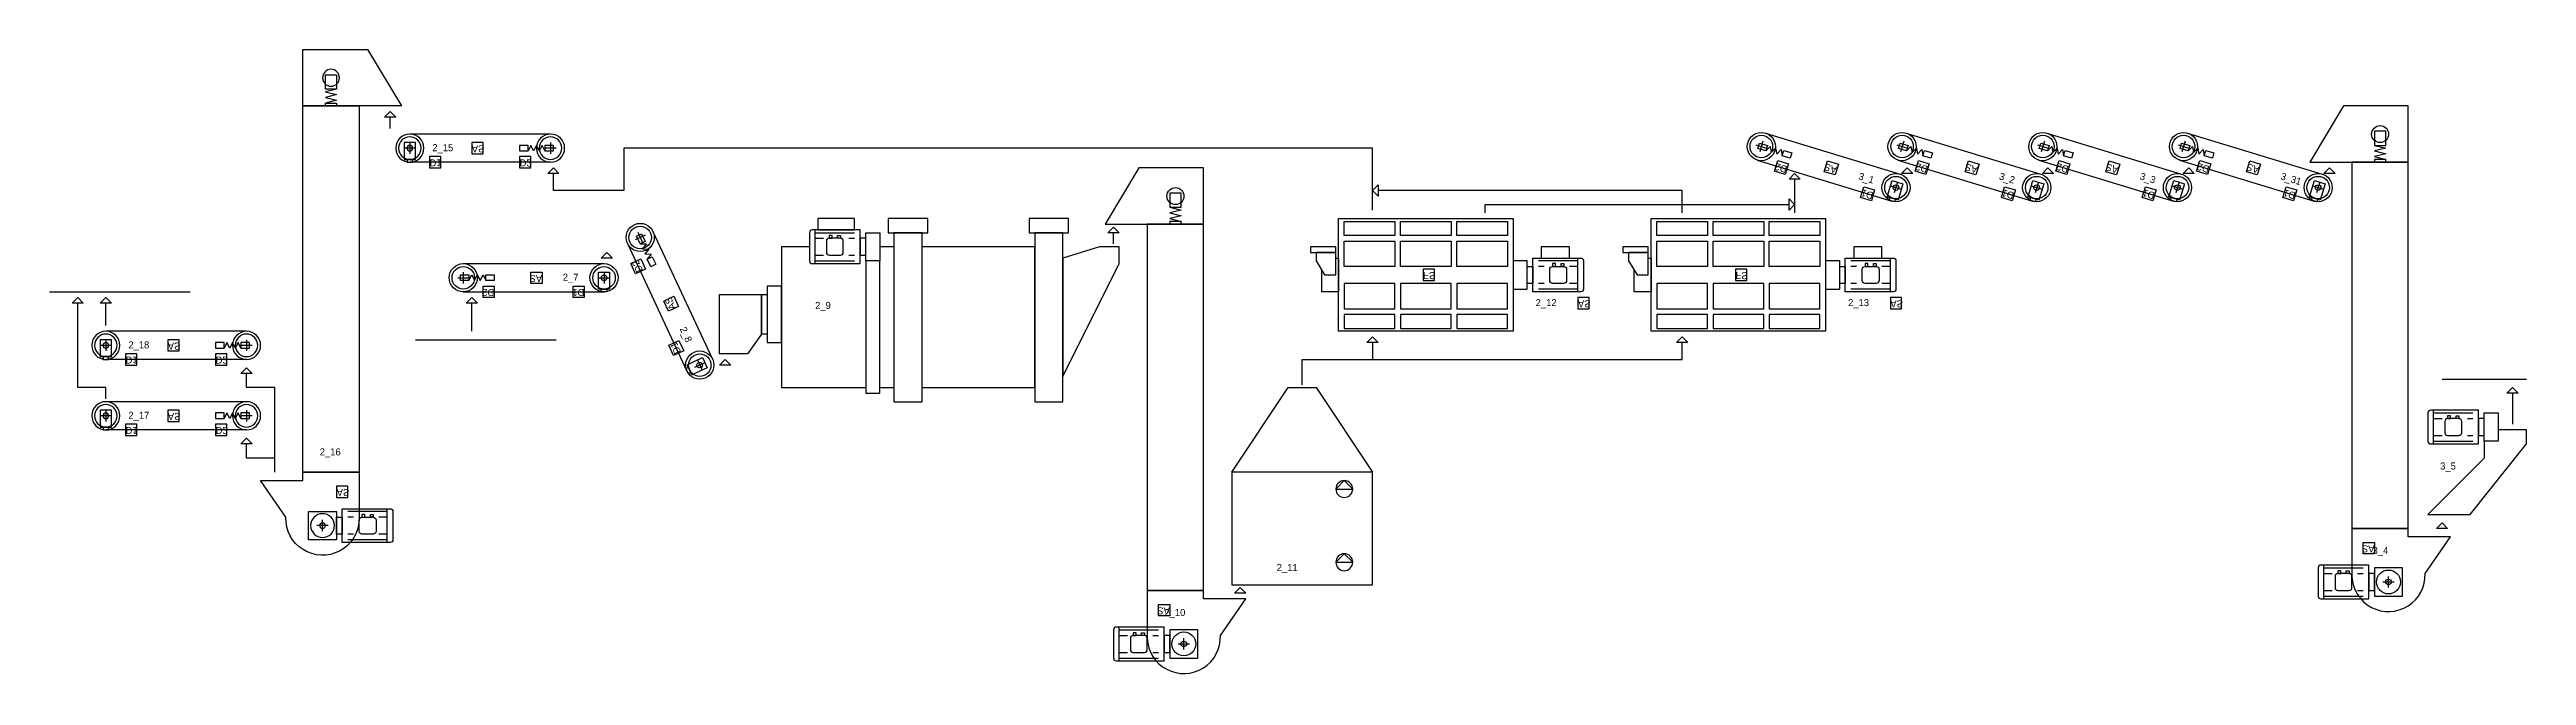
# Model space of a CAD drawing. Extents: x 10 to 890, y 28 to 250.
import ezdxf

# ---------------------------------------------------------------- set-up
doc = ezdxf.new("R2010")
doc.units = 0
doc.layers.add('СХЕМА', color=7, linetype='CONTINUOUS')
doc.styles.get("Standard").update_dxf_attribs({"font": 'txt', "height": 5})

# ---------------------------------------------------------------- blocks, each defined once
blk = doc.blocks.new('CONVEYOR_MOTOR_DRUM_SHAPE')
at = {"layer": 'СХЕМА'}
for p, q in [((2, 0), (-2, 0)), ((0, -2), (0, 2))]:
    blk.add_line(p, q, dxfattribs=at)
for points in [[(2, -2), (-2, -2), (-2, 4), (2, 4)], [(1, 4), (-1, 4), (-1, 5), (1, 5)]]:
    blk.add_lwpolyline(points, close=True, dxfattribs=at)
for radius in [5, 4, 1]:
    blk.add_circle((0, 0), radius, dxfattribs=at)
blk = doc.blocks.new('CONVEYOR_TENSION_DRUM_SHAP')
at = {"layer": 'СХЕМА'}
for p, q in [((-7, -1), (-8, 1)), ((-6, 1), (-7, -1)), ((-5, -1), (-6, 1)), ((-4, 1), (-5, -1)), ((-3, -1), (-4, 1)), ((-2, 1), (-3, -1)), ((2, 0), (-2, 0)), ((0, -2), (0, 2))]:
    blk.add_line(p, q, dxfattribs=at)
for points in [[(-8, -1), (-11, -1), (-11, 1), (-8, 1)], [(1, -1), (-2, -1), (-2, 1), (1, 1)]]:
    blk.add_lwpolyline(points, close=True, dxfattribs=at)
blk.add_circle((0, 0), 5, dxfattribs=at)
at = {"layer": 'СХЕМА', "ltscale": 100}
blk.add_circle((0, 0), 4, dxfattribs=at)
blk = doc.blocks.new('LABEL')
at = {"layer": 'СХЕМА', "color": 7, "ltscale": 100}
blk.add_lwpolyline([(0, 4), (4, 4), (4, 0), (0, 0)], close=True, dxfattribs=at)
at = {"layer": 'СХЕМА', "ltscale": 100, "flags": 4}
blk.add_attdef('text', (0, 1), '', height=2.5, dxfattribs=at)
blk = doc.blocks.new('CONVEYOR')
at = {"layer": 'СХЕМА'}
for p, q in [((50, 5), (0, 5)), ((50, -5), (0, -5))]:
    blk.add_line(p, q, dxfattribs=at)
at = {"layer": 'СХЕМА', "ltscale": 100}
for name, p in [('CONVEYOR_MOTOR_DRUM_SHAPE', (0, 0)), ('CONVEYOR_TENSION_DRUM_SHAP', (50, 0))]:
    blk.add_blockref(name, p, dxfattribs=at)
for p, values in [((7, 3), {'text': 'D1'}), ((22, -2), {'text': 'AS'}), ((39, 3), {'text': 'D2'})]:
    blk.add_blockref('LABEL', p, dxfattribs=at).add_auto_attribs(values)
at = {"layer": 'СХЕМА', "ltscale": 100, "flags": 4}
blk.add_attdef('ID', (8, -1), '', height=2.5, dxfattribs=at)
blk = doc.blocks.new('DRIVER_ANGLE_REDUCER_SHAPE')
at = {"layer": 'СХЕМА'}
for p, q in [((2, 0), (-2, 0)), ((0, 2), (0, -2)), ((23, 5), (9, 5)), ((11, 3), (9, 3)), ((23, 3), (20, 3)), ((23, 6), (23, -6)), ((11, -3), (9, -3)), ((23, -5), (9, -5)), ((23, -3), (20, -3))]:
    blk.add_line(p, q, dxfattribs=at)
for points in [[(5, 5), (-5, 5), (-5, -5), (5, -5)], [(7, 3), (5, 3), (5, -3), (7, -3)], [(14, -3), (15, -3), (15, -4), (14, -4)], [(18, -3), (17, -3), (17, -4), (18, -4)]]:
    blk.add_lwpolyline(points, close=True, dxfattribs=at)
for points in [[(7, -6), (24, -6, 0.414214), (25, -5), (25, 5, 0.414214), (24, 6), (7, 6)], [(18, -3, 0.414214), (19, -2), (19, 2, 0.414214), (18, 3), (14, 3, 0.414214), (13, 2), (13, -2, 0.414214), (14, -3)]]:
    blk.add_lwpolyline(points, format="xyb", close=True, dxfattribs=at)
for radius in [4.24, 1]:
    blk.add_circle((0, 0), radius, dxfattribs=at)
blk = doc.blocks.new('CHAIN_BREAK_SENSOR')
at = {"layer": 'СХЕМА'}
for points in [[(2, 10), (-2, 10), (-2, 9), (2, 9)], [(2, 4), (-2, 4), (-2, -1), (2, -1)]]:
    blk.add_lwpolyline(points, close=True, dxfattribs=at)
blk.add_lwpolyline([(2, 4), (-2, 5), (2, 6), (-2, 7), (2, 8), (-2, 9)], dxfattribs=at)
blk.add_circle((0, 0), 3, dxfattribs=at)
blk = doc.blocks.new('ELEVATOR_INPUT_TRAY')
at = {"layer": 'СХЕМА'}
blk.add_lwpolyline([(35, 20), (0, 20), (0, 0), (23, 0)], close=True, dxfattribs=at)
blk = doc.blocks.new('ELEVATOR')
at = {"layer": 'СХЕМА'}
blk.add_lwpolyline([(20, 150), (20, 167, 1), (-6, 166), (-15, 153), (0, 153), (0, 150)], format="xyb", close=True, dxfattribs=at)
blk.add_lwpolyline([(20, 150), (0, 150), (0, 20), (20, 20)], close=True, dxfattribs=at)
at = {"layer": 'СХЕМА', "ltscale": 100}
for name, p in [('DRIVER_ANGLE_REDUCER_SHAPE', (7, 169)), ('ELEVATOR_INPUT_TRAY', (0, 0)), ('CHAIN_BREAK_SENSOR', (10, 10))]:
    blk.add_blockref(name, p, dxfattribs=at)
blk.add_blockref('LABEL', (12, 155), dxfattribs=at).add_auto_attribs({'text': 'AS'})
at = {"layer": 'СХЕМА', "ltscale": 100, "flags": 4}
blk.add_attdef('ID', (8.666667, 140), '', height=2.5, dxfattribs=at)
blk = doc.blocks.new('MOTOR_REDUCER_SHAPE')
at = {"layer": 'СХЕМА'}
for p, q in [((-13, 1), (-27, 1)), ((-13, 2), (-13, -10)), ((-25, -1), (-27, -1)), ((-25, -7), (-27, -7)), ((-13, -1), (-16, -1)), ((-13, -7), (-16, -7)), ((-13, -9), (-27, -9))]:
    blk.add_line(p, q, dxfattribs=at)
for points in [[(-36, 1), (-31, 1), (-31, -9), (-36, -9)], [(-29, -1), (-31, -1), (-31, -7), (-29, -7)], [(-22, -7), (-21, -7), (-21, -8), (-22, -8)], [(-18, -7), (-19, -7), (-19, -8), (-18, -8)]]:
    blk.add_lwpolyline(points, close=True, dxfattribs=at)
for points in [[(-29, -10), (-12, -10, 0.414214), (-11, -9), (-11, 1, 0.414214), (-12, 2), (-29, 2)], [(-18, -7, 0.414214), (-17, -6), (-17, -2, 0.414214), (-18, -1), (-22, -1, 0.414214), (-23, -2), (-23, -6, 0.414214), (-22, -7)]]:
    blk.add_lwpolyline(points, format="xyb", close=True, dxfattribs=at)
blk = doc.blocks.new('DRAYING_DRUM')
at = {"layer": 'СХЕМА'}
for points in [[(30, 62), (35, 62), (35, 15), (30, 15)], [(40, 65), (50, 65), (50, 5), (40, 5)], [(90, 65), (100, 65), (100, 5), (90, 5)], [(-5, 44), (0, 44), (0, 24), (-5, 24)], [(13, 4), (26, 4), (26, 0), (13, 0)], [(38, 5), (52, 5), (52, 0), (38, 0)], [(88, 5), (102, 5), (102, 0), (88, 0)]]:
    blk.add_lwpolyline(points, close=True, dxfattribs=at)
for points in [[(10, 10), (0, 10), (0, 60), (30, 60)], [(35, 60), (40, 60)], [(50, 60), (90, 60), (90, 10), (50, 10)], [(40, 10), (35, 10)]]:
    blk.add_lwpolyline(points, dxfattribs=at)
at = {"layer": 'СХЕМА', "ltscale": 100, "xscale": -1}
blk.add_blockref('MOTOR_REDUCER_SHAPE', (-1, 14), dxfattribs=at)
at = {"layer": 'СХЕМА', "ltscale": 100, "flags": 4}
blk.add_attdef('ID', (12, 30), '', height=2.5, dxfattribs=at)
blk = doc.blocks.new('SEPARATOR_DRUM')
at = {"layer": 'СХЕМА'}
for points in [[(72, 30), (10, 30), (10, -10), (72, -10)], [(12, 29), (30, 29), (30, 24), (12, 24)], [(32, 29), (50, 29), (50, 24), (32, 24)], [(52, 29), (70, 29), (70, 24), (52, 24)], [(12, 22), (30, 22), (30, 13), (12, 13)], [(32, 22), (50, 22), (50, 13), (32, 13)], [(52, 22), (70, 22), (70, 13), (52, 13)], [(5, 10), (9, 10), (9, 2), (2, 2), (2, 5)], [(0, 2), (9, 2), (9, 0), (0, 0)], [(12, -2), (30, -2), (30, 7), (12, 7)], [(32, -2), (50, -2), (50, 7), (32, 7)], [(52, -2), (70, -2), (70, 7), (52, 7)], [(82, 4), (92, 4), (92, 0), (82, 0)], [(12, -9), (30, -9), (30, -4), (12, -4)], [(32, -9), (50, -9), (50, -4), (32, -4)], [(52, -9), (70, -9), (70, -4), (52, -4)]]:
    blk.add_lwpolyline(points, close=True, dxfattribs=at)
blk.add_lwpolyline([(9, 4), (10, 4), (10, 16), (4, 16), (4, 8.33)], dxfattribs=at)
at = {"layer": 'СХЕМА', "ltscale": 100}
for p, values in [((95, 18), {'text': 'AS'}), ((40, 8), {'text': 'FS'})]:
    blk.add_blockref('LABEL', p, dxfattribs=at).add_auto_attribs(values)
blk.add_blockref('MOTOR_REDUCER_SHAPE', (108, 14), dxfattribs=at)
at = {"layer": 'СХЕМА', "ltscale": 100, "flags": 4}
blk.add_attdef('ID', (80, 19), '', height=2.5, dxfattribs=at)
blk = doc.blocks.new('LEVEL_SENSOR')
at = {"layer": 'СХЕМА', "ltscale": 100}
blk.add_lwpolyline([(0, 0), (-3, 3), (3, 3), (0, 0)], dxfattribs=at)
blk.add_circle((0, 3), 3, dxfattribs=at)
blk = doc.blocks.new('BUNKER')
at = {"layer": 'СХЕМА'}
blk.add_lwpolyline([(-25, 70), (25, 70), (25, 30), (-25, 30)], close=True, dxfattribs=at)
blk.add_lwpolyline([(-25, 30), (-5, 0), (5, 0), (25, 30)], dxfattribs=at)
at = {"layer": 'СХЕМА', "ltscale": 100}
for p in [(15, 59), (15, 33)]:
    blk.add_blockref('LEVEL_SENSOR', p, dxfattribs=at)
at = {"layer": 'СХЕМА', "ltscale": 100, "flags": 4}
blk.add_attdef('ID', (-9, 63), '', height=2.5, dxfattribs=at)
blk = doc.blocks.new('MOTOR_REDUCER_WITH_ID')
at = {"layer": 'СХЕМА', "ltscale": 100}
blk.add_blockref('MOTOR_REDUCER_SHAPE', (880, 164), dxfattribs=at)
at = {"layer": 'СХЕМА', "ltscale": 100, "flags": 4}
blk.add_attdef('ID', (858, 173), '', height=2.5, dxfattribs=at)

msp = doc.modelspace()

# ---------------------------------------------------------------- linework, layer by layer
at = {"layer": 'СХЕМА'}
for p, q in [((131, 222), (131, 226)), ((630, 204), (630, 192)), ((388, 181), (388, 185)), ((10, 164), (60, 164)), ((30, 152), (30, 160)), ((160, 150), (160, 160)), ((140, 147), (190, 147)), ((480, 146), (480, 140)), ((860, 133), (890, 133)), ((885, 128), (885, 117))]:
    msp.add_line(p, q, dxfattribs=at)
for points in [[(129, 226), (131, 228), (133, 226)], [(187, 206), (189, 208), (191, 206)], [(628, 204), (630, 206), (632, 204)], [(668, 206), (670, 208), (672, 206)], [(718, 206), (720, 208), (722, 206)], [(768, 206), (770, 208), (772, 206)], [(818, 206), (820, 208), (822, 206)], [(482, 198), (480, 200), (482, 202)], [(628, 197), (630, 195), (628, 193)], [(386, 185), (388, 187), (390, 185)], [(206, 176), (208, 178), (210, 176)], [(383, 180), (370, 176), (370, 134), (390, 174), (390, 180)], [(18, 160), (20, 162), (22, 160)], [(28, 160), (30, 162), (32, 160)], [(158, 160), (160, 162), (162, 160)], [(263, 149), (258, 142), (248, 142), (248, 163), (263, 163)], [(265, 149), (263, 149), (263, 163), (265, 163)], [(478, 146), (480, 148), (482, 146)], [(588, 146), (590, 148), (592, 146)], [(78, 135), (80, 137), (82, 135)], [(248, 138), (250, 140), (252, 138)], [(883, 128), (885, 130), (887, 128)], [(855, 85), (870, 85), (890, 110), (890, 115), (880, 115), (880, 111), (875, 111), (875, 105)], [(78, 110), (80, 112), (82, 110)], [(858, 80), (860, 82), (862, 80)], [(431, 57), (433, 59), (435, 57)]]:
    msp.add_lwpolyline(points, close=True, dxfattribs=at)
at = {"layer": 'СХЕМА', "ltscale": 100}
msp.add_lwpolyline([(480, 193), (480, 215), (214, 215), (214, 200), (189, 200), (189, 206)], dxfattribs=at)
at = {"layer": 'СХЕМА'}
for points in [[(590, 192), (590, 200), (482, 200)], [(520, 192), (520, 195), (628, 195)], [(30, 126), (30, 130), (20, 130), (20, 160)], [(455, 131), (455, 140), (590, 140), (590, 146)], [(90, 100), (90, 130), (80, 130), (80, 135)], [(90, 105), (80, 105), (80, 110)]]:
    msp.add_lwpolyline(points, dxfattribs=at)

# ---------------------------------------------------------------- block references
at = {"layer": 'СХЕМА', "ltscale": 100}
ref = msp.add_blockref('ELEVATOR', (100, 250), dxfattribs=dict(at, xscale=-1, rotation=180))
ref.add_attrib('ID', '2_16', (106, 105.916667), dxfattribs={"ltscale": 100, "height": 2.5, "flags": 4})
ref = msp.add_blockref('ELEVATOR', (848, 230), dxfattribs=dict(at, rotation=180))
ref.add_attrib('ID', '3_4', (835.333333, 70.916667), dxfattribs={"ltscale": 100, "height": 2.5, "flags": 4})
ref = msp.add_blockref('CONVEYOR', (666, 201), dxfattribs=dict(at, rotation=163.072487))
ref.add_attrib('ID', '3_1', (652.450586, 203.991339), dxfattribs={"ltscale": 100, "height": 2.5, "rotation": 343.072487, "flags": 4})
ref = msp.add_blockref('CONVEYOR', (716, 201), dxfattribs=dict(at, rotation=163.072487))
ref.add_attrib('ID', '3_2', (702.450586, 203.991339), dxfattribs={"ltscale": 100, "height": 2.5, "rotation": 343.072487, "flags": 4})
ref = msp.add_blockref('CONVEYOR', (766, 201), dxfattribs=dict(at, rotation=163.072487))
ref.add_attrib('ID', '3_3', (752.450586, 203.991339), dxfattribs={"ltscale": 100, "height": 2.5, "rotation": 343.072487, "flags": 4})
ref = msp.add_blockref('CONVEYOR', (816, 201), dxfattribs=dict(at, rotation=163.072487))
ref.add_attrib('ID', '3_31', (802.450586, 203.991339), dxfattribs={"ltscale": 100, "height": 2.5, "rotation": 343.072487, "flags": 4})
ref = msp.add_blockref('CONVEYOR', (138, 215), dxfattribs=dict(at, xscale=-1, rotation=180))
ref.add_attrib('ID', '2_15', (146, 213.916667), dxfattribs={"ltscale": 100, "height": 2.5, "flags": 4})
ref = msp.add_blockref('ELEVATOR', (420, 208), dxfattribs=dict(at, rotation=180))
ref.add_attrib('ID', '2_10', (406.083333, 48.916667), dxfattribs={"ltscale": 100, "height": 2.5, "flags": 4})
ref = msp.add_blockref('CONVEYOR', (241, 138), dxfattribs=dict(at, rotation=115.016893))
ref.add_attrib('ID', '2_8', (233.815981, 150.832561), dxfattribs={"ltscale": 100, "height": 2.5, "rotation": 295.016893, "flags": 4})
ref = msp.add_blockref('DRAYING_DRUM', (270, 190), dxfattribs=dict(at, xscale=-1, rotation=180))
ref.add_attrib('ID', '2_9', (282, 157.916667), dxfattribs={"ltscale": 100, "height": 2.5, "flags": 4})
ref = msp.add_blockref('SEPARATOR_DRUM', (458, 180), dxfattribs=dict(at, xscale=-1, rotation=180))
ref.add_attrib('ID', '2_12', (538, 158.916667), dxfattribs={"ltscale": 100, "height": 2.5, "flags": 4})
ref = msp.add_blockref('SEPARATOR_DRUM', (569, 180), dxfattribs=dict(at, xscale=-1, rotation=180))
ref.add_attrib('ID', '2_13', (649, 158.916667), dxfattribs={"ltscale": 100, "height": 2.5, "flags": 4})
ref = msp.add_blockref('CONVEYOR', (207, 169), dxfattribs=dict(at, rotation=180))
ref.add_attrib('ID', '2_7', (192.333333, 167.916667), dxfattribs={"ltscale": 100, "height": 2.5, "flags": 4})
ref = msp.add_blockref('CONVEYOR', (30, 145), dxfattribs=dict(at, xscale=-1, rotation=180))
ref.add_attrib('ID', '2_18', (38, 143.916667), dxfattribs={"ltscale": 100, "height": 2.5, "flags": 4})
ref = msp.add_blockref('CONVEYOR', (30, 120), dxfattribs=dict(at, xscale=-1, rotation=180))
ref.add_attrib('ID', '2_17', (38, 118.916667), dxfattribs={"ltscale": 100, "height": 2.5, "flags": 4})
ref = msp.add_blockref('BUNKER', (455, 130), dxfattribs=dict(at, xscale=-1, rotation=180))
ref.add_attrib('ID', '2_11', (446, 64.916667), dxfattribs={"ltscale": 100, "height": 2.5, "flags": 4})
ref = msp.add_blockref('MOTOR_REDUCER_WITH_ID', (1724, 276), dxfattribs=dict(at, rotation=180))
ref.add_attrib('ID', '3_5', (859.333333, 100.916667), dxfattribs={"ltscale": 100, "height": 2.5, "flags": 4})

doc.saveas('drawing.dxf')
